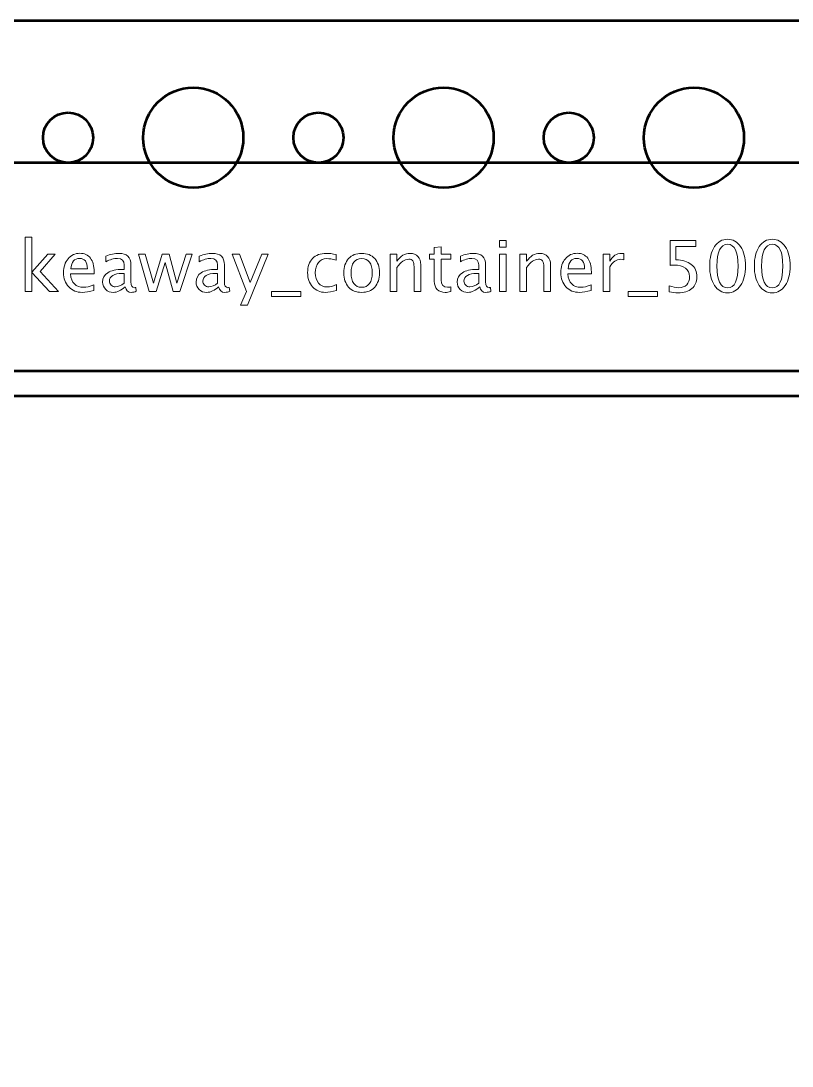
# Model space of a CAD drawing. Header units: centimetres. Extents: x -8.9 to 8.9, y -6.7 to 6.7.
# Drawn here: x -4.78 to -0.16, y 0.43 to 6.7 of the extents above; entities that cross this region are included whole.
import ezdxf

# ---------------------------------------------------------------- set-up
doc = ezdxf.new("R2010")
doc.units = ezdxf.units.CM
doc.header["$MEASUREMENT"] = 0
doc.layers.add('Layer 1', color=7, linetype='Continuous')

msp = doc.modelspace()

# ---------------------------------------------------------------- linework, layer by layer
at = {"layer": 'Layer 1', "lineweight": 53}
for centre, major_axis in [((-3.74999, 5.99999), (0, 0.30001)), ((-2.24999, 5.99999), (0, 0.30001)), ((-0.74999, 5.99999), (0, 0.30001)), ((-4.5, 6), (0, 0.15)), ((-3, 6), (0, 0.15)), ((-1.5, 6), (0, 0.15))]:
    msp.add_ellipse(centre, major_axis=major_axis, ratio=1, dxfattribs=at)
for points in [[(-8.95, -6.2), (-8.95, -6.2), (-8.95, 6.2), (-8.95, 6.2), (-8.95, 6.2), (-8.95, 6.47614), (-8.72614, 6.7), (-8.45, 6.7), (-8.45, 6.7), (-8.45, 6.7), (8.45, 6.7), (8.45, 6.7), (8.45, 6.7), (8.72614, 6.7), (8.95, 6.47614), (8.95, 6.2), (8.95, 6.2), (8.95, 6.2), (8.95, -6.2), (8.95, -6.2), (8.95, -6.2), (8.95, -6.47614), (8.72614, -6.7), (8.45, -6.7), (8.45, -6.7), (8.45, -6.7), (-8.45, -6.7), (-8.45, -6.7), (-8.45, -6.7), (-8.72614, -6.7), (-8.95, -6.47614), (-8.95, -6.2)], [(-7.15, -3), (-7.15, -3), (-7.15, 3), (-7.15, 3), (-7.15, 3), (-7.15, 3.88365), (-6.43365, 4.6), (-5.55, 4.6), (-5.55, 4.6), (-5.55, 4.6), (5.55, 4.6), (5.55, 4.6), (5.55, 4.6), (6.43365, 4.6), (7.15, 3.88365), (7.15, 3), (7.15, 3), (7.15, 3), (7.15, -3), (7.15, -3), (7.15, -3), (7.15, -3.88365), (6.43365, -4.6), (5.55, -4.6), (5.55, -4.6), (5.55, -4.6), (-5.55, -4.6), (-5.55, -4.6), (-5.55, -4.6), (-6.43365, -4.6), (-7.15, -3.88365), (-7.15, -3)]]:
    msp.add_open_spline(points, degree=3, knots=[0, 0, 0, 0, 0.1111111, 0.1111111, 0.1111111, 0.1111111, 0.2222222, 0.2222222, 0.2222222, 0.2222222, 0.3333333, 0.3333333, 0.3333333, 0.3333333, 0.4444444, 0.4444444, 0.4444444, 0.4444444, 0.5555556, 0.5555556, 0.5555556, 0.5555556, 0.6666667, 0.6666667, 0.6666667, 0.6666667, 0.7777778, 0.7777778, 0.7777778, 0.7777778, 1, 1, 1, 1], dxfattribs=at)
at = {"layer": 'Layer 1', "color": 5, "lineweight": 53}
for points in [[(-8.4, -3.85), (-8.4, -3.85), (-8.4, 3.85), (-8.4, 3.85), (-8.4, 3.85), (-8.4, 4.95456), (-7.50457, 5.85), (-6.4, 5.85), (-6.4, 5.85), (-6.4, 5.85), (6.4, 5.85), (6.4, 5.85), (6.4, 5.85), (7.50457, 5.85), (8.4, 4.95456), (8.4, 3.85), (8.4, 3.85), (8.4, 3.85), (8.4, -3.85), (8.4, -3.85), (8.4, -3.85), (8.4, -4.95456), (7.50457, -5.85), (6.4, -5.85), (6.4, -5.85), (6.4, -5.85), (-6.4, -5.85), (-6.4, -5.85), (-6.4, -5.85), (-7.50457, -5.85), (-8.4, -4.95456), (-8.4, -3.85)], [(-7, -2.85), (-7, -2.85), (-7, 2.85), (-7, 2.85), (-7, 2.85), (-7, 3.73365), (-6.28365, 4.45), (-5.4, 4.45), (-5.4, 4.45), (-5.4, 4.45), (5.4, 4.45), (5.4, 4.45), (5.4, 4.45), (6.28365, 4.45), (7, 3.73365), (7, 2.85), (7, 2.85), (7, 2.85), (7, -2.85), (7, -2.85), (7, -2.85), (7, -3.73365), (6.28365, -4.45), (5.4, -4.45), (5.4, -4.45), (5.4, -4.45), (-5.4, -4.45), (-5.4, -4.45), (-5.4, -4.45), (-6.28365, -4.45), (-7, -3.73365), (-7, -2.85)]]:
    msp.add_open_spline(points, degree=3, knots=[0, 0, 0, 0, 0.1111111, 0.1111111, 0.1111111, 0.1111111, 0.2222222, 0.2222222, 0.2222222, 0.2222222, 0.3333333, 0.3333333, 0.3333333, 0.3333333, 0.4444444, 0.4444444, 0.4444444, 0.4444444, 0.5555556, 0.5555556, 0.5555556, 0.5555556, 0.6666667, 0.6666667, 0.6666667, 0.6666667, 0.7777778, 0.7777778, 0.7777778, 0.7777778, 1, 1, 1, 1], dxfattribs=at)
at = {"layer": 'Layer 1', "color": 5, "lineweight": 9}
for points, knots in [([(-4.75677, 5.07744), (-4.75677, 5.07744), (-4.75677, 5.40383), (-4.75677, 5.40383), (-4.75677, 5.40383), (-4.75677, 5.40383), (-4.71613, 5.40383), (-4.71613, 5.40383), (-4.71613, 5.40383), (-4.71613, 5.40383), (-4.71613, 5.19294), (-4.71613, 5.19294), (-4.71613, 5.19294), (-4.71613, 5.19294), (-4.62088, 5.3018), (-4.62088, 5.3018), (-4.62088, 5.3018), (-4.62088, 5.3018), (-4.577, 5.3018), (-4.577, 5.3018), (-4.577, 5.3018), (-4.577, 5.3018), (-4.66801, 5.1971), (-4.66801, 5.1971), (-4.66801, 5.1971), (-4.66801, 5.1971), (-4.55795, 5.07744), (-4.55795, 5.07744), (-4.55795, 5.07744), (-4.55795, 5.07744), (-4.6103, 5.07744), (-4.6103, 5.07744), (-4.6103, 5.07744), (-4.6103, 5.07744), (-4.71613, 5.19252), (-4.71613, 5.19252), (-4.71613, 5.19252), (-4.71613, 5.19252), (-4.71613, 5.07744), (-4.71613, 5.07744), (-4.71613, 5.07744), (-4.71613, 5.07744), (-4.75677, 5.07744), (-4.75677, 5.07744)], [0, 0, 0, 0, 0.0833333, 0.0833333, 0.0833333, 0.0833333, 0.1666667, 0.1666667, 0.1666667, 0.1666667, 0.25, 0.25, 0.25, 0.25, 0.3333333, 0.3333333, 0.3333333, 0.3333333, 0.4166667, 0.4166667, 0.4166667, 0.4166667, 0.5, 0.5, 0.5, 0.5, 0.5833333, 0.5833333, 0.5833333, 0.5833333, 0.6666667, 0.6666667, 0.6666667, 0.6666667, 0.75, 0.75, 0.75, 0.75, 0.8333333, 0.8333333, 0.8333333, 0.8333333, 1, 1, 1, 1]), ([(-0.54854, 5.06982), (-0.58064, 5.06982), (-0.60653, 5.08457), (-0.62615, 5.11399), (-0.62615, 5.11399), (-0.64583, 5.14341), (-0.65564, 5.18221), (-0.65564, 5.23047), (-0.65564, 5.23047), (-0.65564, 5.27873), (-0.64583, 5.31754), (-0.62615, 5.34696), (-0.62615, 5.34696), (-0.60653, 5.37638), (-0.58064, 5.39113), (-0.54854, 5.39113), (-0.54854, 5.39113), (-0.51629, 5.39113), (-0.4904, 5.37645), (-0.47079, 5.3471), (-0.47079, 5.3471), (-0.45124, 5.31775), (-0.44144, 5.27887), (-0.44144, 5.23047), (-0.44144, 5.23047), (-0.44144, 5.18221), (-0.45124, 5.14341), (-0.47079, 5.11399), (-0.47079, 5.11399), (-0.4904, 5.08457), (-0.51629, 5.06982), (-0.54854, 5.06982)], [0, 0, 0, 0, 0.1111111, 0.1111111, 0.1111111, 0.1111111, 0.2222222, 0.2222222, 0.2222222, 0.2222222, 0.3333333, 0.3333333, 0.3333333, 0.3333333, 0.4444444, 0.4444444, 0.4444444, 0.4444444, 0.5555556, 0.5555556, 0.5555556, 0.5555556, 0.6666667, 0.6666667, 0.6666667, 0.6666667, 0.7777778, 0.7777778, 0.7777778, 0.7777778, 1, 1, 1, 1]), ([(-0.28085, 5.06982), (-0.31295, 5.06982), (-0.33884, 5.08457), (-0.35846, 5.11399), (-0.35846, 5.11399), (-0.37814, 5.14341), (-0.38795, 5.18221), (-0.38795, 5.23047), (-0.38795, 5.23047), (-0.38795, 5.27873), (-0.37814, 5.31754), (-0.35846, 5.34696), (-0.35846, 5.34696), (-0.33884, 5.37638), (-0.31295, 5.39113), (-0.28085, 5.39113), (-0.28085, 5.39113), (-0.2486, 5.39113), (-0.22271, 5.37645), (-0.2031, 5.3471), (-0.2031, 5.3471), (-0.18355, 5.31775), (-0.17375, 5.27887), (-0.17375, 5.23047), (-0.17375, 5.23047), (-0.17375, 5.18221), (-0.18355, 5.14341), (-0.2031, 5.11399), (-0.2031, 5.11399), (-0.22271, 5.08457), (-0.2486, 5.06982), (-0.28085, 5.06982)], [0, 0, 0, 0, 0.1111111, 0.1111111, 0.1111111, 0.1111111, 0.2222222, 0.2222222, 0.2222222, 0.2222222, 0.3333333, 0.3333333, 0.3333333, 0.3333333, 0.4444444, 0.4444444, 0.4444444, 0.4444444, 0.5555556, 0.5555556, 0.5555556, 0.5555556, 0.6666667, 0.6666667, 0.6666667, 0.6666667, 0.7777778, 0.7777778, 0.7777778, 0.7777778, 1, 1, 1, 1]), ([(-2.20695, 5.07751), (-2.21951, 5.07405), (-2.23045, 5.07236), (-2.23969, 5.07236), (-2.23969, 5.07236), (-2.26043, 5.07236), (-2.27659, 5.07829), (-2.28816, 5.09014), (-2.28816, 5.09014), (-2.2998, 5.10199), (-2.30559, 5.11843), (-2.30559, 5.13953), (-2.30559, 5.13953), (-2.30559, 5.13953), (-2.30559, 5.27133), (-2.30559, 5.27133), (-2.30559, 5.27133), (-2.30559, 5.27133), (-2.33367, 5.27133), (-2.33367, 5.27133), (-2.33367, 5.27133), (-2.33367, 5.27133), (-2.33367, 5.3018), (-2.33367, 5.3018), (-2.33367, 5.3018), (-2.33367, 5.3018), (-2.30559, 5.3018), (-2.30559, 5.3018), (-2.30559, 5.3018), (-2.30559, 5.3018), (-2.30559, 5.34237), (-2.30559, 5.34237), (-2.30559, 5.34237), (-2.30559, 5.34237), (-2.26495, 5.34625), (-2.26495, 5.34625), (-2.26495, 5.34625), (-2.26495, 5.34625), (-2.26495, 5.3018), (-2.26495, 5.3018), (-2.26495, 5.3018), (-2.26495, 5.3018), (-2.2061, 5.3018), (-2.2061, 5.3018), (-2.2061, 5.3018), (-2.2061, 5.3018), (-2.2061, 5.27133), (-2.2061, 5.27133), (-2.2061, 5.27133), (-2.2061, 5.27133), (-2.26495, 5.27133), (-2.26495, 5.27133), (-2.26495, 5.27133), (-2.26495, 5.27133), (-2.26495, 5.14687), (-2.26495, 5.14687), (-2.26495, 5.14687), (-2.26495, 5.11752), (-2.25218, 5.10284), (-2.22671, 5.10284), (-2.22671, 5.10284), (-2.22127, 5.10284), (-2.21471, 5.10376), (-2.20695, 5.10552), (-2.20695, 5.10552), (-2.20695, 5.10552), (-2.20695, 5.07751), (-2.20695, 5.07751)], [0, 0, 0, 0, 0.0555556, 0.0555556, 0.0555556, 0.0555556, 0.1111111, 0.1111111, 0.1111111, 0.1111111, 0.1666667, 0.1666667, 0.1666667, 0.1666667, 0.2222222, 0.2222222, 0.2222222, 0.2222222, 0.2777778, 0.2777778, 0.2777778, 0.2777778, 0.3333333, 0.3333333, 0.3333333, 0.3333333, 0.3888889, 0.3888889, 0.3888889, 0.3888889, 0.4444444, 0.4444444, 0.4444444, 0.4444444, 0.5, 0.5, 0.5, 0.5, 0.5555556, 0.5555556, 0.5555556, 0.5555556, 0.6111111, 0.6111111, 0.6111111, 0.6111111, 0.6666667, 0.6666667, 0.6666667, 0.6666667, 0.7222222, 0.7222222, 0.7222222, 0.7222222, 0.7777778, 0.7777778, 0.7777778, 0.7777778, 0.8333333, 0.8333333, 0.8333333, 0.8333333, 0.8888889, 0.8888889, 0.8888889, 0.8888889, 1, 1, 1, 1]), ([(-1.9152, 5.34287), (-1.9152, 5.34287), (-1.9152, 5.38351), (-1.9152, 5.38351), (-1.9152, 5.38351), (-1.9152, 5.38351), (-1.87456, 5.38351), (-1.87456, 5.38351), (-1.87456, 5.38351), (-1.87456, 5.38351), (-1.87456, 5.34287), (-1.87456, 5.34287), (-1.87456, 5.34287), (-1.87456, 5.34287), (-1.9152, 5.34287), (-1.9152, 5.34287)], [0, 0, 0, 0, 0.2, 0.2, 0.2, 0.2, 0.4, 0.4, 0.4, 0.4, 0.6, 0.6, 0.6, 0.6, 1, 1, 1, 1]), ([(-0.89835, 5.07617), (-0.89835, 5.07617), (-0.89835, 5.11258), (-0.89835, 5.11258), (-0.89835, 5.11258), (-0.8781, 5.10439), (-0.85891, 5.1003), (-0.84057, 5.1003), (-0.84057, 5.1003), (-0.82053, 5.1003), (-0.80473, 5.10623), (-0.79323, 5.11808), (-0.79323, 5.11808), (-0.78173, 5.12993), (-0.77601, 5.14623), (-0.77601, 5.16697), (-0.77601, 5.16697), (-0.77601, 5.18927), (-0.78413, 5.20634), (-0.80035, 5.21813), (-0.80035, 5.21813), (-0.81658, 5.22991), (-0.84008, 5.23577), (-0.87077, 5.23577), (-0.87077, 5.23577), (-0.87789, 5.23577), (-0.88544, 5.23527), (-0.89327, 5.23428), (-0.89327, 5.23428), (-0.89327, 5.23428), (-0.89327, 5.38351), (-0.89327, 5.38351), (-0.89327, 5.38351), (-0.89327, 5.38351), (-0.73833, 5.38351), (-0.73833, 5.38351), (-0.73833, 5.38351), (-0.73833, 5.38351), (-0.73833, 5.34795), (-0.73833, 5.34795), (-0.73833, 5.34795), (-0.73833, 5.34795), (-0.85771, 5.34795), (-0.85771, 5.34795), (-0.85771, 5.34795), (-0.85771, 5.34795), (-0.85771, 5.26709), (-0.85771, 5.26709), (-0.85771, 5.26709), (-0.81834, 5.26709), (-0.78765, 5.25806), (-0.76557, 5.24), (-0.76557, 5.24), (-0.74349, 5.22201), (-0.73241, 5.19703), (-0.73241, 5.16507), (-0.73241, 5.16507), (-0.73241, 5.1353), (-0.74243, 5.11201), (-0.76246, 5.09515), (-0.76246, 5.09515), (-0.7825, 5.07829), (-0.81016, 5.06982), (-0.84544, 5.06982), (-0.84544, 5.06982), (-0.86117, 5.06982), (-0.87881, 5.07194), (-0.89835, 5.07617)], [0, 0, 0, 0, 0.0555556, 0.0555556, 0.0555556, 0.0555556, 0.1111111, 0.1111111, 0.1111111, 0.1111111, 0.1666667, 0.1666667, 0.1666667, 0.1666667, 0.2222222, 0.2222222, 0.2222222, 0.2222222, 0.2777778, 0.2777778, 0.2777778, 0.2777778, 0.3333333, 0.3333333, 0.3333333, 0.3333333, 0.3888889, 0.3888889, 0.3888889, 0.3888889, 0.4444444, 0.4444444, 0.4444444, 0.4444444, 0.5, 0.5, 0.5, 0.5, 0.5555556, 0.5555556, 0.5555556, 0.5555556, 0.6111111, 0.6111111, 0.6111111, 0.6111111, 0.6666667, 0.6666667, 0.6666667, 0.6666667, 0.7222222, 0.7222222, 0.7222222, 0.7222222, 0.7777778, 0.7777778, 0.7777778, 0.7777778, 0.8333333, 0.8333333, 0.8333333, 0.8333333, 0.8888889, 0.8888889, 0.8888889, 0.8888889, 1, 1, 1, 1]), ([(-0.54861, 5.1003), (-0.5062, 5.1003), (-0.48504, 5.14369), (-0.48504, 5.23047), (-0.48504, 5.23047), (-0.48504, 5.31726), (-0.5062, 5.36065), (-0.54861, 5.36065), (-0.54861, 5.36065), (-0.59087, 5.36065), (-0.61204, 5.31726), (-0.61204, 5.23047), (-0.61204, 5.23047), (-0.61204, 5.14369), (-0.59087, 5.1003), (-0.54861, 5.1003)], [0, 0, 0, 0, 0.2, 0.2, 0.2, 0.2, 0.4, 0.4, 0.4, 0.4, 0.6, 0.6, 0.6, 0.6, 1, 1, 1, 1]), ([(-0.28092, 5.1003), (-0.23851, 5.1003), (-0.21735, 5.14369), (-0.21735, 5.23047), (-0.21735, 5.23047), (-0.21735, 5.31726), (-0.23851, 5.36065), (-0.28092, 5.36065), (-0.28092, 5.36065), (-0.32318, 5.36065), (-0.34435, 5.31726), (-0.34435, 5.23047), (-0.34435, 5.23047), (-0.34435, 5.14369), (-0.32318, 5.1003), (-0.28092, 5.1003)], [0, 0, 0, 0, 0.2, 0.2, 0.2, 0.2, 0.4, 0.4, 0.4, 0.4, 0.6, 0.6, 0.6, 0.6, 1, 1, 1, 1]), ([(-4.34465, 5.08464), (-4.37196, 5.07645), (-4.39531, 5.07236), (-4.41479, 5.07236), (-4.41479, 5.07236), (-4.44802, 5.07236), (-4.47504, 5.08337), (-4.49585, 5.10531), (-4.49585, 5.10531), (-4.51667, 5.12725), (-4.52711, 5.15569), (-4.52711, 5.19068), (-4.52711, 5.19068), (-4.52711, 5.22462), (-4.51794, 5.25249), (-4.49952, 5.27429), (-4.49952, 5.27429), (-4.48111, 5.29602), (-4.45754, 5.30688), (-4.42883, 5.30688), (-4.42883, 5.30688), (-4.40166, 5.30688), (-4.38064, 5.29722), (-4.36582, 5.27789), (-4.36582, 5.27789), (-4.351, 5.25855), (-4.3436, 5.23118), (-4.3436, 5.19569), (-4.3436, 5.19569), (-4.3436, 5.19569), (-4.34381, 5.18327), (-4.34381, 5.18327), (-4.34381, 5.18327), (-4.34381, 5.18327), (-4.48562, 5.18327), (-4.48562, 5.18327), (-4.48562, 5.18327), (-4.4797, 5.12965), (-4.45352, 5.10284), (-4.40717, 5.10284), (-4.40717, 5.10284), (-4.39016, 5.10284), (-4.36935, 5.10764), (-4.34465, 5.11723), (-4.34465, 5.11723), (-4.34465, 5.11723), (-4.34465, 5.08464), (-4.34465, 5.08464)], [0, 0, 0, 0, 0.0769231, 0.0769231, 0.0769231, 0.0769231, 0.1538462, 0.1538462, 0.1538462, 0.1538462, 0.2307692, 0.2307692, 0.2307692, 0.2307692, 0.3076923, 0.3076923, 0.3076923, 0.3076923, 0.3846154, 0.3846154, 0.3846154, 0.3846154, 0.4615385, 0.4615385, 0.4615385, 0.4615385, 0.5384615, 0.5384615, 0.5384615, 0.5384615, 0.6153846, 0.6153846, 0.6153846, 0.6153846, 0.6923077, 0.6923077, 0.6923077, 0.6923077, 0.7692308, 0.7692308, 0.7692308, 0.7692308, 0.8461538, 0.8461538, 0.8461538, 0.8461538, 1, 1, 1, 1]), ([(-4.48351, 5.21375), (-4.48351, 5.21375), (-4.38445, 5.21375), (-4.38445, 5.21375), (-4.38445, 5.21375), (-4.38445, 5.25552), (-4.40004, 5.27641), (-4.43116, 5.27641), (-4.43116, 5.27641), (-4.46248, 5.27641), (-4.47991, 5.25552), (-4.48351, 5.21375)], [0, 0, 0, 0, 0.25, 0.25, 0.25, 0.25, 0.5, 0.5, 0.5, 0.5, 1, 1, 1, 1]), ([(-4.15782, 5.10601), (-4.18223, 5.08358), (-4.20573, 5.07236), (-4.22831, 5.07236), (-4.22831, 5.07236), (-4.24686, 5.07236), (-4.26231, 5.07815), (-4.27452, 5.08979), (-4.27452, 5.08979), (-4.2868, 5.10143), (-4.29293, 5.1161), (-4.29293, 5.13381), (-4.29293, 5.13381), (-4.29293, 5.1583), (-4.28263, 5.17713), (-4.26203, 5.19026), (-4.26203, 5.19026), (-4.24143, 5.20338), (-4.21187, 5.20994), (-4.17334, 5.20994), (-4.17334, 5.20994), (-4.17334, 5.20994), (-4.16382, 5.20994), (-4.16382, 5.20994), (-4.16382, 5.20994), (-4.16382, 5.20994), (-4.16382, 5.23696), (-4.16382, 5.23696), (-4.16382, 5.23696), (-4.16382, 5.263), (-4.17736, 5.27598), (-4.20453, 5.27598), (-4.20453, 5.27598), (-4.22555, 5.27598), (-4.24855, 5.26935), (-4.27346, 5.25609), (-4.27346, 5.25609), (-4.27346, 5.25609), (-4.27346, 5.28953), (-4.27346, 5.28953), (-4.27346, 5.28953), (-4.24608, 5.30082), (-4.22026, 5.30646), (-4.19606, 5.30646), (-4.19606, 5.30646), (-4.17116, 5.30646), (-4.15274, 5.30082), (-4.14096, 5.28946), (-4.14096, 5.28946), (-4.1291, 5.2781), (-4.12318, 5.2606), (-4.12318, 5.23696), (-4.12318, 5.23696), (-4.12318, 5.23696), (-4.12318, 5.13558), (-4.12318, 5.13558), (-4.12318, 5.13558), (-4.12318, 5.11236), (-4.11605, 5.10072), (-4.10173, 5.10072), (-4.10173, 5.10072), (-4.09997, 5.10072), (-4.09736, 5.10101), (-4.0939, 5.10157), (-4.0939, 5.10157), (-4.0939, 5.10157), (-4.09101, 5.07899), (-4.09101, 5.07899), (-4.09101, 5.07899), (-4.10025, 5.07455), (-4.11041, 5.07236), (-4.12156, 5.07236), (-4.12156, 5.07236), (-4.14053, 5.07236), (-4.1526, 5.08358), (-4.15782, 5.10601)], [0, 0, 0, 0, 0.05, 0.05, 0.05, 0.05, 0.1, 0.1, 0.1, 0.1, 0.15, 0.15, 0.15, 0.15, 0.2, 0.2, 0.2, 0.2, 0.25, 0.25, 0.25, 0.25, 0.3, 0.3, 0.3, 0.3, 0.35, 0.35, 0.35, 0.35, 0.4, 0.4, 0.4, 0.4, 0.45, 0.45, 0.45, 0.45, 0.5, 0.5, 0.5, 0.5, 0.55, 0.55, 0.55, 0.55, 0.6, 0.6, 0.6, 0.6, 0.65, 0.65, 0.65, 0.65, 0.7, 0.7, 0.7, 0.7, 0.75, 0.75, 0.75, 0.75, 0.8, 0.8, 0.8, 0.8, 0.85, 0.85, 0.85, 0.85, 0.9, 0.9, 0.9, 0.9, 1, 1, 1, 1]), ([(-4.01346, 5.07744), (-4.01346, 5.07744), (-4.07781, 5.3018), (-4.07781, 5.3018), (-4.07781, 5.3018), (-4.07781, 5.3018), (-4.03816, 5.3018), (-4.03816, 5.3018), (-4.03816, 5.3018), (-4.03816, 5.3018), (-3.98884, 5.1276), (-3.98884, 5.1276), (-3.98884, 5.1276), (-3.98884, 5.1276), (-3.93564, 5.3018), (-3.93564, 5.3018), (-3.93564, 5.3018), (-3.93564, 5.3018), (-3.895, 5.3018), (-3.895, 5.3018), (-3.895, 5.3018), (-3.895, 5.3018), (-3.84822, 5.12789), (-3.84822, 5.12789), (-3.84822, 5.12789), (-3.84822, 5.12789), (-3.79164, 5.3018), (-3.79164, 5.3018), (-3.79164, 5.3018), (-3.79164, 5.3018), (-3.75693, 5.3018), (-3.75693, 5.3018), (-3.75693, 5.3018), (-3.75693, 5.3018), (-3.83016, 5.07744), (-3.83016, 5.07744), (-3.83016, 5.07744), (-3.83016, 5.07744), (-3.8708, 5.07744), (-3.8708, 5.07744), (-3.8708, 5.07744), (-3.8708, 5.07744), (-3.91892, 5.25242), (-3.91892, 5.25242), (-3.91892, 5.25242), (-3.91892, 5.25242), (-3.97282, 5.07744), (-3.97282, 5.07744), (-3.97282, 5.07744), (-3.97282, 5.07744), (-4.01346, 5.07744), (-4.01346, 5.07744)], [0, 0, 0, 0, 0.0714286, 0.0714286, 0.0714286, 0.0714286, 0.1428571, 0.1428571, 0.1428571, 0.1428571, 0.2142857, 0.2142857, 0.2142857, 0.2142857, 0.2857143, 0.2857143, 0.2857143, 0.2857143, 0.3571429, 0.3571429, 0.3571429, 0.3571429, 0.4285714, 0.4285714, 0.4285714, 0.4285714, 0.5, 0.5, 0.5, 0.5, 0.5714286, 0.5714286, 0.5714286, 0.5714286, 0.6428571, 0.6428571, 0.6428571, 0.6428571, 0.7142857, 0.7142857, 0.7142857, 0.7142857, 0.7857143, 0.7857143, 0.7857143, 0.7857143, 0.8571429, 0.8571429, 0.8571429, 0.8571429, 1, 1, 1, 1]), ([(-3.59789, 5.10601), (-3.6223, 5.08358), (-3.6458, 5.07236), (-3.66838, 5.07236), (-3.66838, 5.07236), (-3.68693, 5.07236), (-3.70238, 5.07815), (-3.71459, 5.08979), (-3.71459, 5.08979), (-3.72687, 5.10143), (-3.733, 5.1161), (-3.733, 5.13381), (-3.733, 5.13381), (-3.733, 5.1583), (-3.7227, 5.17713), (-3.7021, 5.19026), (-3.7021, 5.19026), (-3.6815, 5.20338), (-3.65194, 5.20994), (-3.61341, 5.20994), (-3.61341, 5.20994), (-3.61341, 5.20994), (-3.60389, 5.20994), (-3.60389, 5.20994), (-3.60389, 5.20994), (-3.60389, 5.20994), (-3.60389, 5.23696), (-3.60389, 5.23696), (-3.60389, 5.23696), (-3.60389, 5.263), (-3.61743, 5.27598), (-3.6446, 5.27598), (-3.6446, 5.27598), (-3.66562, 5.27598), (-3.68862, 5.26935), (-3.71353, 5.25609), (-3.71353, 5.25609), (-3.71353, 5.25609), (-3.71353, 5.28953), (-3.71353, 5.28953), (-3.71353, 5.28953), (-3.68615, 5.30082), (-3.66033, 5.30646), (-3.63613, 5.30646), (-3.63613, 5.30646), (-3.61123, 5.30646), (-3.59281, 5.30082), (-3.58103, 5.28946), (-3.58103, 5.28946), (-3.56917, 5.2781), (-3.56325, 5.2606), (-3.56325, 5.23696), (-3.56325, 5.23696), (-3.56325, 5.23696), (-3.56325, 5.13558), (-3.56325, 5.13558), (-3.56325, 5.13558), (-3.56325, 5.11236), (-3.55612, 5.10072), (-3.5418, 5.10072), (-3.5418, 5.10072), (-3.54004, 5.10072), (-3.53743, 5.10101), (-3.53397, 5.10157), (-3.53397, 5.10157), (-3.53397, 5.10157), (-3.53108, 5.07899), (-3.53108, 5.07899), (-3.53108, 5.07899), (-3.54032, 5.07455), (-3.55048, 5.07236), (-3.56163, 5.07236), (-3.56163, 5.07236), (-3.5806, 5.07236), (-3.59267, 5.08358), (-3.59789, 5.10601)], [0, 0, 0, 0, 0.05, 0.05, 0.05, 0.05, 0.1, 0.1, 0.1, 0.1, 0.15, 0.15, 0.15, 0.15, 0.2, 0.2, 0.2, 0.2, 0.25, 0.25, 0.25, 0.25, 0.3, 0.3, 0.3, 0.3, 0.35, 0.35, 0.35, 0.35, 0.4, 0.4, 0.4, 0.4, 0.45, 0.45, 0.45, 0.45, 0.5, 0.5, 0.5, 0.5, 0.55, 0.55, 0.55, 0.55, 0.6, 0.6, 0.6, 0.6, 0.65, 0.65, 0.65, 0.65, 0.7, 0.7, 0.7, 0.7, 0.75, 0.75, 0.75, 0.75, 0.8, 0.8, 0.8, 0.8, 0.85, 0.85, 0.85, 0.85, 0.9, 0.9, 0.9, 0.9, 1, 1, 1, 1]), ([(-3.46652, 4.99574), (-3.46652, 4.99574), (-3.43011, 5.07716), (-3.43011, 5.07716), (-3.43011, 5.07716), (-3.43011, 5.07716), (-3.51703, 5.3018), (-3.51703, 5.3018), (-3.51703, 5.3018), (-3.51703, 5.3018), (-3.47343, 5.3018), (-3.47343, 5.3018), (-3.47343, 5.3018), (-3.47343, 5.3018), (-3.4088, 5.13191), (-3.4088, 5.13191), (-3.4088, 5.13191), (-3.4088, 5.13191), (-3.33987, 5.3018), (-3.33987, 5.3018), (-3.33987, 5.3018), (-3.33987, 5.3018), (-3.30156, 5.3018), (-3.30156, 5.3018), (-3.30156, 5.3018), (-3.30156, 5.3018), (-3.42418, 4.99574), (-3.42418, 4.99574), (-3.42418, 4.99574), (-3.42418, 4.99574), (-3.46652, 4.99574), (-3.46652, 4.99574)], [0, 0, 0, 0, 0.1111111, 0.1111111, 0.1111111, 0.1111111, 0.2222222, 0.2222222, 0.2222222, 0.2222222, 0.3333333, 0.3333333, 0.3333333, 0.3333333, 0.4444444, 0.4444444, 0.4444444, 0.4444444, 0.5555556, 0.5555556, 0.5555556, 0.5555556, 0.6666667, 0.6666667, 0.6666667, 0.6666667, 0.7777778, 0.7777778, 0.7777778, 0.7777778, 1, 1, 1, 1]), ([(-2.89113, 5.08421), (-2.91745, 5.07631), (-2.94017, 5.07236), (-2.95929, 5.07236), (-2.95929, 5.07236), (-2.98963, 5.07236), (-3.01475, 5.08358), (-3.03471, 5.10594), (-3.03471, 5.10594), (-3.05468, 5.12838), (-3.0647, 5.15667), (-3.0647, 5.19075), (-3.0647, 5.19075), (-3.0647, 5.22716), (-3.05482, 5.25559), (-3.03507, 5.27591), (-3.03507, 5.27591), (-3.01531, 5.2963), (-2.98772, 5.30646), (-2.95231, 5.30646), (-2.95231, 5.30646), (-2.93488, 5.30646), (-2.91526, 5.30406), (-2.89367, 5.29926), (-2.89367, 5.29926), (-2.89367, 5.29926), (-2.89367, 5.26498), (-2.89367, 5.26498), (-2.89367, 5.26498), (-2.91661, 5.27175), (-2.9353, 5.27514), (-2.9497, 5.27514), (-2.9497, 5.27514), (-2.97058, 5.27514), (-2.9873, 5.2673), (-2.99979, 5.25171), (-2.99979, 5.25171), (-3.01228, 5.23612), (-3.01856, 5.2153), (-3.01856, 5.18934), (-3.01856, 5.18934), (-3.01856, 5.16415), (-3.01207, 5.14383), (-2.99915, 5.12824), (-2.99915, 5.12824), (-2.98624, 5.11272), (-2.96938, 5.10496), (-2.94843, 5.10496), (-2.94843, 5.10496), (-2.92987, 5.10496), (-2.91082, 5.10975), (-2.89113, 5.11935), (-2.89113, 5.11935), (-2.89113, 5.11935), (-2.89113, 5.08421), (-2.89113, 5.08421)], [0, 0, 0, 0, 0.0666667, 0.0666667, 0.0666667, 0.0666667, 0.1333333, 0.1333333, 0.1333333, 0.1333333, 0.2, 0.2, 0.2, 0.2, 0.2666667, 0.2666667, 0.2666667, 0.2666667, 0.3333333, 0.3333333, 0.3333333, 0.3333333, 0.4, 0.4, 0.4, 0.4, 0.4666667, 0.4666667, 0.4666667, 0.4666667, 0.5333333, 0.5333333, 0.5333333, 0.5333333, 0.6, 0.6, 0.6, 0.6, 0.6666667, 0.6666667, 0.6666667, 0.6666667, 0.7333333, 0.7333333, 0.7333333, 0.7333333, 0.8, 0.8, 0.8, 0.8, 0.8666667, 0.8666667, 0.8666667, 0.8666667, 1, 1, 1, 1]), ([(-2.74078, 5.07236), (-2.77373, 5.07236), (-2.79983, 5.08287), (-2.81902, 5.1039), (-2.81902, 5.1039), (-2.83828, 5.12492), (-2.84788, 5.1535), (-2.84788, 5.18955), (-2.84788, 5.18955), (-2.84788, 5.22553), (-2.83828, 5.25404), (-2.81902, 5.27499), (-2.81902, 5.27499), (-2.79983, 5.29595), (-2.77373, 5.30646), (-2.74078, 5.30646), (-2.74078, 5.30646), (-2.70783, 5.30646), (-2.68172, 5.29595), (-2.66253, 5.27499), (-2.66253, 5.27499), (-2.64327, 5.25404), (-2.63368, 5.22553), (-2.63368, 5.18955), (-2.63368, 5.18955), (-2.63368, 5.1535), (-2.64327, 5.12492), (-2.66253, 5.1039), (-2.66253, 5.1039), (-2.68172, 5.08287), (-2.70783, 5.07236), (-2.74078, 5.07236)], [0, 0, 0, 0, 0.1111111, 0.1111111, 0.1111111, 0.1111111, 0.2222222, 0.2222222, 0.2222222, 0.2222222, 0.3333333, 0.3333333, 0.3333333, 0.3333333, 0.4444444, 0.4444444, 0.4444444, 0.4444444, 0.5555556, 0.5555556, 0.5555556, 0.5555556, 0.6666667, 0.6666667, 0.6666667, 0.6666667, 0.7777778, 0.7777778, 0.7777778, 0.7777778, 1, 1, 1, 1]), ([(-2.74085, 5.10284), (-2.72074, 5.10284), (-2.70508, 5.11039), (-2.69393, 5.12556), (-2.69393, 5.12556), (-2.68285, 5.14066), (-2.67728, 5.16204), (-2.67728, 5.18955), (-2.67728, 5.18955), (-2.67728, 5.217), (-2.68285, 5.23831), (-2.69393, 5.2534), (-2.69393, 5.2534), (-2.70508, 5.26843), (-2.72074, 5.27598), (-2.74085, 5.27598), (-2.74085, 5.27598), (-2.76103, 5.27598), (-2.77669, 5.26843), (-2.7877, 5.2534), (-2.7877, 5.2534), (-2.79877, 5.23831), (-2.80428, 5.217), (-2.80428, 5.18955), (-2.80428, 5.18955), (-2.80428, 5.16204), (-2.79877, 5.14066), (-2.7877, 5.12556), (-2.7877, 5.12556), (-2.77669, 5.11039), (-2.76103, 5.10284), (-2.74085, 5.10284)], [0, 0, 0, 0, 0.1111111, 0.1111111, 0.1111111, 0.1111111, 0.2222222, 0.2222222, 0.2222222, 0.2222222, 0.3333333, 0.3333333, 0.3333333, 0.3333333, 0.4444444, 0.4444444, 0.4444444, 0.4444444, 0.5555556, 0.5555556, 0.5555556, 0.5555556, 0.6666667, 0.6666667, 0.6666667, 0.6666667, 0.7777778, 0.7777778, 0.7777778, 0.7777778, 1, 1, 1, 1]), ([(-2.57003, 5.07744), (-2.57003, 5.07744), (-2.57003, 5.3018), (-2.57003, 5.3018), (-2.57003, 5.3018), (-2.57003, 5.3018), (-2.52939, 5.3018), (-2.52939, 5.3018), (-2.52939, 5.3018), (-2.52939, 5.3018), (-2.52939, 5.2594), (-2.52939, 5.2594), (-2.52939, 5.2594), (-2.50787, 5.2908), (-2.48148, 5.30646), (-2.4503, 5.30646), (-2.4503, 5.30646), (-2.43068, 5.30646), (-2.41509, 5.30032), (-2.40359, 5.28798), (-2.40359, 5.28798), (-2.39209, 5.2757), (-2.38631, 5.25912), (-2.38631, 5.23838), (-2.38631, 5.23838), (-2.38631, 5.23838), (-2.38631, 5.07744), (-2.38631, 5.07744), (-2.38631, 5.07744), (-2.38631, 5.07744), (-2.42694, 5.07744), (-2.42694, 5.07744), (-2.42694, 5.07744), (-2.42694, 5.07744), (-2.42694, 5.22511), (-2.42694, 5.22511), (-2.42694, 5.22511), (-2.42694, 5.24176), (-2.42941, 5.25362), (-2.43428, 5.26067), (-2.43428, 5.26067), (-2.43922, 5.2678), (-2.44734, 5.27133), (-2.45869, 5.27133), (-2.45869, 5.27133), (-2.48367, 5.27133), (-2.50724, 5.25503), (-2.52939, 5.22243), (-2.52939, 5.22243), (-2.52939, 5.22243), (-2.52939, 5.07744), (-2.52939, 5.07744), (-2.52939, 5.07744), (-2.52939, 5.07744), (-2.57003, 5.07744), (-2.57003, 5.07744)], [0, 0, 0, 0, 0.0666667, 0.0666667, 0.0666667, 0.0666667, 0.1333333, 0.1333333, 0.1333333, 0.1333333, 0.2, 0.2, 0.2, 0.2, 0.2666667, 0.2666667, 0.2666667, 0.2666667, 0.3333333, 0.3333333, 0.3333333, 0.3333333, 0.4, 0.4, 0.4, 0.4, 0.4666667, 0.4666667, 0.4666667, 0.4666667, 0.5333333, 0.5333333, 0.5333333, 0.5333333, 0.6, 0.6, 0.6, 0.6, 0.6666667, 0.6666667, 0.6666667, 0.6666667, 0.7333333, 0.7333333, 0.7333333, 0.7333333, 0.8, 0.8, 0.8, 0.8, 0.8666667, 0.8666667, 0.8666667, 0.8666667, 1, 1, 1, 1]), ([(-2.03331, 5.10601), (-2.05772, 5.08358), (-2.08122, 5.07236), (-2.1038, 5.07236), (-2.1038, 5.07236), (-2.12235, 5.07236), (-2.1378, 5.07815), (-2.15001, 5.08979), (-2.15001, 5.08979), (-2.16229, 5.10143), (-2.16842, 5.1161), (-2.16842, 5.13381), (-2.16842, 5.13381), (-2.16842, 5.1583), (-2.15812, 5.17713), (-2.13752, 5.19026), (-2.13752, 5.19026), (-2.11692, 5.20338), (-2.08736, 5.20994), (-2.04883, 5.20994), (-2.04883, 5.20994), (-2.04883, 5.20994), (-2.03931, 5.20994), (-2.03931, 5.20994), (-2.03931, 5.20994), (-2.03931, 5.20994), (-2.03931, 5.23696), (-2.03931, 5.23696), (-2.03931, 5.23696), (-2.03931, 5.263), (-2.05285, 5.27598), (-2.08002, 5.27598), (-2.08002, 5.27598), (-2.10104, 5.27598), (-2.12404, 5.26935), (-2.14895, 5.25609), (-2.14895, 5.25609), (-2.14895, 5.25609), (-2.14895, 5.28953), (-2.14895, 5.28953), (-2.14895, 5.28953), (-2.12157, 5.30082), (-2.09575, 5.30646), (-2.07155, 5.30646), (-2.07155, 5.30646), (-2.04665, 5.30646), (-2.02823, 5.30082), (-2.01645, 5.28946), (-2.01645, 5.28946), (-2.00459, 5.2781), (-1.99867, 5.2606), (-1.99867, 5.23696), (-1.99867, 5.23696), (-1.99867, 5.23696), (-1.99867, 5.13558), (-1.99867, 5.13558), (-1.99867, 5.13558), (-1.99867, 5.11236), (-1.99154, 5.10072), (-1.97722, 5.10072), (-1.97722, 5.10072), (-1.97546, 5.10072), (-1.97285, 5.10101), (-1.96939, 5.10157), (-1.96939, 5.10157), (-1.96939, 5.10157), (-1.9665, 5.07899), (-1.9665, 5.07899), (-1.9665, 5.07899), (-1.97574, 5.07455), (-1.9859, 5.07236), (-1.99705, 5.07236), (-1.99705, 5.07236), (-2.01602, 5.07236), (-2.02809, 5.08358), (-2.03331, 5.10601)], [0, 0, 0, 0, 0.05, 0.05, 0.05, 0.05, 0.1, 0.1, 0.1, 0.1, 0.15, 0.15, 0.15, 0.15, 0.2, 0.2, 0.2, 0.2, 0.25, 0.25, 0.25, 0.25, 0.3, 0.3, 0.3, 0.3, 0.35, 0.35, 0.35, 0.35, 0.4, 0.4, 0.4, 0.4, 0.45, 0.45, 0.45, 0.45, 0.5, 0.5, 0.5, 0.5, 0.55, 0.55, 0.55, 0.55, 0.6, 0.6, 0.6, 0.6, 0.65, 0.65, 0.65, 0.65, 0.7, 0.7, 0.7, 0.7, 0.75, 0.75, 0.75, 0.75, 0.8, 0.8, 0.8, 0.8, 0.85, 0.85, 0.85, 0.85, 0.9, 0.9, 0.9, 0.9, 1, 1, 1, 1]), ([(-1.9152, 5.07744), (-1.9152, 5.07744), (-1.9152, 5.3018), (-1.9152, 5.3018), (-1.9152, 5.3018), (-1.9152, 5.3018), (-1.87456, 5.3018), (-1.87456, 5.3018), (-1.87456, 5.3018), (-1.87456, 5.3018), (-1.87456, 5.07744), (-1.87456, 5.07744), (-1.87456, 5.07744), (-1.87456, 5.07744), (-1.9152, 5.07744), (-1.9152, 5.07744)], [0, 0, 0, 0, 0.2, 0.2, 0.2, 0.2, 0.4, 0.4, 0.4, 0.4, 0.6, 0.6, 0.6, 0.6, 1, 1, 1, 1]), ([(-1.79286, 5.07744), (-1.79286, 5.07744), (-1.79286, 5.3018), (-1.79286, 5.3018), (-1.79286, 5.3018), (-1.79286, 5.3018), (-1.75222, 5.3018), (-1.75222, 5.3018), (-1.75222, 5.3018), (-1.75222, 5.3018), (-1.75222, 5.2594), (-1.75222, 5.2594), (-1.75222, 5.2594), (-1.7307, 5.2908), (-1.70431, 5.30646), (-1.67313, 5.30646), (-1.67313, 5.30646), (-1.65351, 5.30646), (-1.63792, 5.30032), (-1.62642, 5.28798), (-1.62642, 5.28798), (-1.61492, 5.2757), (-1.60914, 5.25912), (-1.60914, 5.23838), (-1.60914, 5.23838), (-1.60914, 5.23838), (-1.60914, 5.07744), (-1.60914, 5.07744), (-1.60914, 5.07744), (-1.60914, 5.07744), (-1.64977, 5.07744), (-1.64977, 5.07744), (-1.64977, 5.07744), (-1.64977, 5.07744), (-1.64977, 5.22511), (-1.64977, 5.22511), (-1.64977, 5.22511), (-1.64977, 5.24176), (-1.65224, 5.25362), (-1.65711, 5.26067), (-1.65711, 5.26067), (-1.66205, 5.2678), (-1.67017, 5.27133), (-1.68152, 5.27133), (-1.68152, 5.27133), (-1.7065, 5.27133), (-1.73007, 5.25503), (-1.75222, 5.22243), (-1.75222, 5.22243), (-1.75222, 5.22243), (-1.75222, 5.07744), (-1.75222, 5.07744), (-1.75222, 5.07744), (-1.75222, 5.07744), (-1.79286, 5.07744), (-1.79286, 5.07744)], [0, 0, 0, 0, 0.0666667, 0.0666667, 0.0666667, 0.0666667, 0.1333333, 0.1333333, 0.1333333, 0.1333333, 0.2, 0.2, 0.2, 0.2, 0.2666667, 0.2666667, 0.2666667, 0.2666667, 0.3333333, 0.3333333, 0.3333333, 0.3333333, 0.4, 0.4, 0.4, 0.4, 0.4666667, 0.4666667, 0.4666667, 0.4666667, 0.5333333, 0.5333333, 0.5333333, 0.5333333, 0.6, 0.6, 0.6, 0.6, 0.6666667, 0.6666667, 0.6666667, 0.6666667, 0.7333333, 0.7333333, 0.7333333, 0.7333333, 0.8, 0.8, 0.8, 0.8, 0.8666667, 0.8666667, 0.8666667, 0.8666667, 1, 1, 1, 1]), ([(-1.36543, 5.08464), (-1.39274, 5.07645), (-1.41609, 5.07236), (-1.43557, 5.07236), (-1.43557, 5.07236), (-1.4688, 5.07236), (-1.49582, 5.08337), (-1.51663, 5.10531), (-1.51663, 5.10531), (-1.53745, 5.12725), (-1.54789, 5.15569), (-1.54789, 5.19068), (-1.54789, 5.19068), (-1.54789, 5.22462), (-1.53872, 5.25249), (-1.5203, 5.27429), (-1.5203, 5.27429), (-1.50189, 5.29602), (-1.47832, 5.30688), (-1.44961, 5.30688), (-1.44961, 5.30688), (-1.42244, 5.30688), (-1.40142, 5.29722), (-1.3866, 5.27789), (-1.3866, 5.27789), (-1.37178, 5.25855), (-1.36438, 5.23118), (-1.36438, 5.19569), (-1.36438, 5.19569), (-1.36438, 5.19569), (-1.36459, 5.18327), (-1.36459, 5.18327), (-1.36459, 5.18327), (-1.36459, 5.18327), (-1.5064, 5.18327), (-1.5064, 5.18327), (-1.5064, 5.18327), (-1.50048, 5.12965), (-1.4743, 5.10284), (-1.42795, 5.10284), (-1.42795, 5.10284), (-1.41094, 5.10284), (-1.39013, 5.10764), (-1.36543, 5.11723), (-1.36543, 5.11723), (-1.36543, 5.11723), (-1.36543, 5.08464), (-1.36543, 5.08464)], [0, 0, 0, 0, 0.0769231, 0.0769231, 0.0769231, 0.0769231, 0.1538462, 0.1538462, 0.1538462, 0.1538462, 0.2307692, 0.2307692, 0.2307692, 0.2307692, 0.3076923, 0.3076923, 0.3076923, 0.3076923, 0.3846154, 0.3846154, 0.3846154, 0.3846154, 0.4615385, 0.4615385, 0.4615385, 0.4615385, 0.5384615, 0.5384615, 0.5384615, 0.5384615, 0.6153846, 0.6153846, 0.6153846, 0.6153846, 0.6923077, 0.6923077, 0.6923077, 0.6923077, 0.7692308, 0.7692308, 0.7692308, 0.7692308, 0.8461538, 0.8461538, 0.8461538, 0.8461538, 1, 1, 1, 1]), ([(-1.50429, 5.21375), (-1.50429, 5.21375), (-1.40523, 5.21375), (-1.40523, 5.21375), (-1.40523, 5.21375), (-1.40523, 5.25552), (-1.42082, 5.27641), (-1.45194, 5.27641), (-1.45194, 5.27641), (-1.48326, 5.27641), (-1.50069, 5.25552), (-1.50429, 5.21375)], [0, 0, 0, 0, 0.25, 0.25, 0.25, 0.25, 0.5, 0.5, 0.5, 0.5, 1, 1, 1, 1]), ([(-1.29424, 5.07744), (-1.29424, 5.07744), (-1.29424, 5.3018), (-1.29424, 5.3018), (-1.29424, 5.3018), (-1.29424, 5.3018), (-1.2536, 5.3018), (-1.2536, 5.3018), (-1.2536, 5.3018), (-1.2536, 5.3018), (-1.2536, 5.2594), (-1.2536, 5.2594), (-1.2536, 5.2594), (-1.23744, 5.2908), (-1.21402, 5.30646), (-1.18326, 5.30646), (-1.18326, 5.30646), (-1.17909, 5.30646), (-1.17472, 5.30611), (-1.1702, 5.3054), (-1.1702, 5.3054), (-1.1702, 5.3054), (-1.1702, 5.26737), (-1.1702, 5.26737), (-1.1702, 5.26737), (-1.17726, 5.2697), (-1.18347, 5.2709), (-1.18883, 5.2709), (-1.18883, 5.2709), (-1.21465, 5.2709), (-1.23624, 5.25566), (-1.2536, 5.22511), (-1.2536, 5.22511), (-1.2536, 5.22511), (-1.2536, 5.07744), (-1.2536, 5.07744), (-1.2536, 5.07744), (-1.2536, 5.07744), (-1.29424, 5.07744), (-1.29424, 5.07744)], [0, 0, 0, 0, 0.0909091, 0.0909091, 0.0909091, 0.0909091, 0.1818182, 0.1818182, 0.1818182, 0.1818182, 0.2727273, 0.2727273, 0.2727273, 0.2727273, 0.3636364, 0.3636364, 0.3636364, 0.3636364, 0.4545455, 0.4545455, 0.4545455, 0.4545455, 0.5454545, 0.5454545, 0.5454545, 0.5454545, 0.6363636, 0.6363636, 0.6363636, 0.6363636, 0.7272727, 0.7272727, 0.7272727, 0.7272727, 0.8181818, 0.8181818, 0.8181818, 0.8181818, 1, 1, 1, 1]), ([(-4.16382, 5.12817), (-4.16382, 5.12817), (-4.16382, 5.18581), (-4.16382, 5.18581), (-4.16382, 5.18581), (-4.16382, 5.18581), (-4.17687, 5.18624), (-4.17687, 5.18624), (-4.17687, 5.18624), (-4.19945, 5.18624), (-4.21765, 5.18207), (-4.23155, 5.17375), (-4.23155, 5.17375), (-4.24538, 5.16535), (-4.25229, 5.15427), (-4.25229, 5.14045), (-4.25229, 5.14045), (-4.25229, 5.13078), (-4.24884, 5.1226), (-4.24199, 5.11589), (-4.24199, 5.11589), (-4.23508, 5.10919), (-4.22668, 5.1058), (-4.21673, 5.1058), (-4.21673, 5.1058), (-4.1998, 5.1058), (-4.18216, 5.11328), (-4.16382, 5.12817)], [0, 0, 0, 0, 0.125, 0.125, 0.125, 0.125, 0.25, 0.25, 0.25, 0.25, 0.375, 0.375, 0.375, 0.375, 0.5, 0.5, 0.5, 0.5, 0.625, 0.625, 0.625, 0.625, 0.75, 0.75, 0.75, 0.75, 1, 1, 1, 1]), ([(-3.60389, 5.12817), (-3.60389, 5.12817), (-3.60389, 5.18581), (-3.60389, 5.18581), (-3.60389, 5.18581), (-3.60389, 5.18581), (-3.61694, 5.18624), (-3.61694, 5.18624), (-3.61694, 5.18624), (-3.63952, 5.18624), (-3.65772, 5.18207), (-3.67162, 5.17375), (-3.67162, 5.17375), (-3.68545, 5.16535), (-3.69236, 5.15427), (-3.69236, 5.14045), (-3.69236, 5.14045), (-3.69236, 5.13078), (-3.68891, 5.1226), (-3.68206, 5.11589), (-3.68206, 5.11589), (-3.67515, 5.10919), (-3.66675, 5.1058), (-3.6568, 5.1058), (-3.6568, 5.1058), (-3.63987, 5.1058), (-3.62223, 5.11328), (-3.60389, 5.12817)], [0, 0, 0, 0, 0.125, 0.125, 0.125, 0.125, 0.25, 0.25, 0.25, 0.25, 0.375, 0.375, 0.375, 0.375, 0.5, 0.5, 0.5, 0.5, 0.625, 0.625, 0.625, 0.625, 0.75, 0.75, 0.75, 0.75, 1, 1, 1, 1]), ([(-2.03931, 5.12817), (-2.03931, 5.12817), (-2.03931, 5.18581), (-2.03931, 5.18581), (-2.03931, 5.18581), (-2.03931, 5.18581), (-2.05236, 5.18624), (-2.05236, 5.18624), (-2.05236, 5.18624), (-2.07494, 5.18624), (-2.09314, 5.18207), (-2.10704, 5.17375), (-2.10704, 5.17375), (-2.12087, 5.16535), (-2.12778, 5.15427), (-2.12778, 5.14045), (-2.12778, 5.14045), (-2.12778, 5.13078), (-2.12433, 5.1226), (-2.11748, 5.11589), (-2.11748, 5.11589), (-2.11057, 5.10919), (-2.10217, 5.1058), (-2.09222, 5.1058), (-2.09222, 5.1058), (-2.07529, 5.1058), (-2.05765, 5.11328), (-2.03931, 5.12817)], [0, 0, 0, 0, 0.125, 0.125, 0.125, 0.125, 0.25, 0.25, 0.25, 0.25, 0.375, 0.375, 0.375, 0.375, 0.5, 0.5, 0.5, 0.5, 0.625, 0.625, 0.625, 0.625, 0.75, 0.75, 0.75, 0.75, 1, 1, 1, 1]), ([(-3.28145, 5.04696), (-3.28145, 5.04696), (-3.28145, 5.07744), (-3.28145, 5.07744), (-3.28145, 5.07744), (-3.28145, 5.07744), (-3.10534, 5.07744), (-3.10534, 5.07744), (-3.10534, 5.07744), (-3.10534, 5.07744), (-3.10534, 5.04696), (-3.10534, 5.04696), (-3.10534, 5.04696), (-3.10534, 5.04696), (-3.28145, 5.04696), (-3.28145, 5.04696)], [0, 0, 0, 0, 0.2, 0.2, 0.2, 0.2, 0.4, 0.4, 0.4, 0.4, 0.6, 0.6, 0.6, 0.6, 1, 1, 1, 1]), ([(-1.14389, 5.04696), (-1.14389, 5.04696), (-1.14389, 5.07744), (-1.14389, 5.07744), (-1.14389, 5.07744), (-1.14389, 5.07744), (-0.96778, 5.07744), (-0.96778, 5.07744), (-0.96778, 5.07744), (-0.96778, 5.07744), (-0.96778, 5.04696), (-0.96778, 5.04696), (-0.96778, 5.04696), (-0.96778, 5.04696), (-1.14389, 5.04696), (-1.14389, 5.04696)], [0, 0, 0, 0, 0.2, 0.2, 0.2, 0.2, 0.4, 0.4, 0.4, 0.4, 0.6, 0.6, 0.6, 0.6, 1, 1, 1, 1])]:
    msp.add_open_spline(points, degree=3, knots=knots, dxfattribs=at)

doc.saveas('drawing.dxf')
